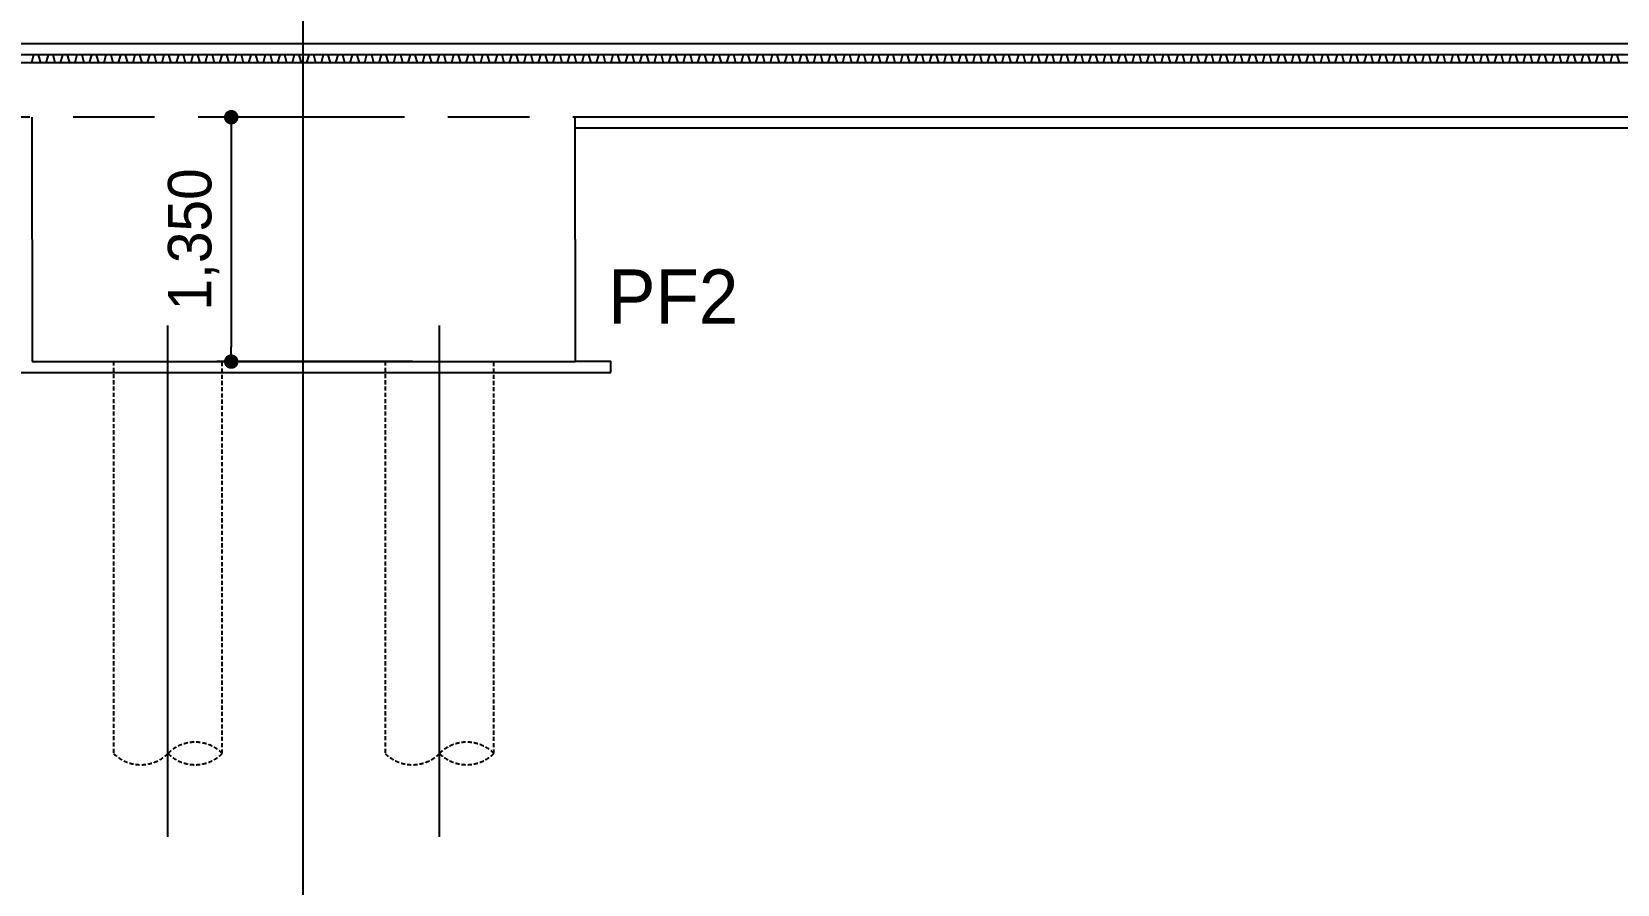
# Model space of a CAD drawing. Header units: millimetres. Extents: x 4754612 to 5801174, y 2368242 to 2777223.
# Drawn here: x 4992217 to 5000975, y 2416466 to 2421176 of the extents above; entities that cross this region are included whole.
import ezdxf
from ezdxf.enums import TextEntityAlignment as Align

# ---------------------------------------------------------------- set-up
doc = ezdxf.new("R2010")
doc.units = ezdxf.units.MM
doc.header["$LTSCALE"] = 1000
for name, pattern in [('ACAD_ISO12W100', [21, 12, -3, 0, -3, 0, -3]), ('CEN', [6.2, 6, -0.1, 0, -0.1]), ('HID', [0.345, 0.225, -0.12])]:
    doc.linetypes.add(name, pattern=pattern)
doc.layers.get('DEFPOINTS').update_dxf_attribs({"color": 151})
for name, color, linetype in [('A-ETC-3', 8, 'Continuous'), ('A-HAT-251', 251, 'Continuous'), ('A-중심선', 10, 'CEN'), ('CON', 2, 'Continuous'), ('ELE-06', 6, 'Continuous'), ('ELE-2', 4, 'Continuous'), ('ELE06', 6, 'Continuous'), ('KZ_횡단_암선2', 8, 'ACAD_ISO12W100')]:
    doc.layers.add(name, color=color, linetype=linetype)
doc.layers.add('■', color=144, linetype='Continuous', plot=False)
doc.styles.add('AUDIT_D_190715091641-0', font='')
doc.styles.add('돋움', font='')
doc.styles.get('AUDIT_D_190715091641-0').set_extended_font_data('Dotum')
doc.styles.get('돋움').set_extended_font_data('Dotum')
doc.dimstyles.new('scale600', dxfattribs={"dimscale": 600, "dimtxt": 2, "dimasz": 1, "dimexe": 1, "dimexo": 2.5, "dimgap": 0.8, "dimtad": 1, "dimdec": 0, "dimzin": 0, "dimdsep": 46, "dimlunit": 6, "dimtxsty": 'AUDIT_D_190715091641-0', "dimblk": 'DOT', "dimcen": 0, "dimdle": 1, "dimclrd": 256, "dimclre": 256, "dimclrt": 3, "dimadec": 0, "dimazin": 0, "dimtfac": 1, "dimtdec": 0, "dimtix": 1, "dimtmove": 2, "dimatfit": 3, "dimldrblk": 'DOT', "dimfxl": 0, "dimtolj": 1, "dimtzin": 0, "dimarcsym": 0})

# ---------------------------------------------------------------- blocks, each defined once
blk = doc.blocks.new('*U32')
at = {"layer": 'A-HAT-251'}
for points in [[(62394.7, 0), (62366.7, 0), (62354.7, 45), (62326.7, 45), (62314.7, 0)], [(62474.7, 0), (62446.7, 0), (62434.7, 45), (62406.7, 45), (62394.7, 0)], [(62554.7, 0), (62526.7, 0), (62514.7, 45), (62486.7, 45), (62474.7, 0)], [(62634.7, 0), (62606.7, 0), (62594.7, 45), (62566.7, 45), (62554.7, 0)], [(62714.7, 0), (62686.7, 0), (62674.7, 45), (62646.7, 45), (62634.7, 0)], [(62794.7, 0), (62766.7, 0), (62754.7, 45), (62726.7, 45), (62714.7, 0)], [(62874.7, 0), (62846.7, 0), (62834.7, 45), (62806.7, 45), (62794.7, 0)], [(62954.7, 0), (62926.7, 0), (62914.7, 45), (62886.7, 45), (62874.7, 0)], [(63034.7, 0), (63006.7, 0), (62994.7, 45), (62966.7, 45), (62954.7, 0)], [(63114.7, 0), (63086.7, 0), (63074.7, 45), (63046.7, 45), (63034.7, 0)], [(63194.7, 0), (63166.7, 0), (63154.7, 45), (63126.7, 45), (63114.7, 0)], [(63274.7, 0), (63246.7, 0), (63234.7, 45), (63206.7, 45), (63194.7, 0)], [(63354.7, 0), (63326.7, 0), (63314.7, 45), (63286.7, 45), (63274.7, 0)], [(63434.7, 0), (63406.7, 0), (63394.7, 45), (63366.7, 45), (63354.7, 0)], [(63514.7, 0), (63486.7, 0), (63474.7, 45), (63446.7, 45), (63434.7, 0)], [(63594.7, 0), (63566.7, 0), (63554.7, 45), (63526.7, 45), (63514.7, 0)], [(63674.7, 0), (63646.7, 0), (63634.7, 45), (63606.7, 45), (63594.7, 0)], [(63754.7, 0), (63726.7, 0), (63714.7, 45), (63686.7, 45), (63674.7, 0)], [(63834.7, 0), (63806.7, 0), (63794.7, 45), (63766.7, 45), (63754.7, 0)], [(63914.7, 0), (63886.7, 0), (63874.7, 45), (63846.7, 45), (63834.7, 0)], [(63994.7, 0), (63966.7, 0), (63954.7, 45), (63926.7, 45), (63914.7, 0)], [(64074.7, 0), (64046.7, 0), (64034.7, 45), (64006.7, 45), (63994.7, 0)], [(64154.7, 0), (64126.7, 0), (64114.7, 45), (64086.7, 45), (64074.7, 0)], [(64234.7, 0), (64206.7, 0), (64194.7, 45), (64166.7, 45), (64154.7, 0)], [(64314.7, 0), (64286.7, 0), (64274.7, 45), (64246.7, 45), (64234.7, 0)], [(64394.7, 0), (64366.7, 0), (64354.7, 45), (64326.7, 45), (64314.7, 0)], [(64474.7, 0), (64446.7, 0), (64434.7, 45), (64406.7, 45), (64394.7, 0)], [(64554.7, 0), (64526.7, 0), (64514.7, 45), (64486.7, 45), (64474.7, 0)], [(64634.7, 0), (64606.7, 0), (64594.7, 45), (64566.7, 45), (64554.7, 0)], [(64714.7, 0), (64686.7, 0), (64674.7, 45), (64646.7, 45), (64634.7, 0)], [(64794.7, 0), (64766.7, 0), (64754.7, 45), (64726.7, 45), (64714.7, 0)], [(64874.7, 0), (64846.7, 0), (64834.7, 45), (64806.7, 45), (64794.7, 0)], [(64954.7, 0), (64926.7, 0), (64914.7, 45), (64886.7, 45), (64874.7, 0)], [(65034.7, 0), (65006.7, 0), (64994.7, 45), (64966.7, 45), (64954.7, 0)], [(65114.7, 0), (65086.7, 0), (65074.7, 45), (65046.7, 45), (65034.7, 0)], [(65194.7, 0), (65166.7, 0), (65154.7, 45), (65126.7, 45), (65114.7, 0)], [(65274.7, 0), (65246.7, 0), (65234.7, 45), (65206.7, 45), (65194.7, 0)], [(65354.7, 0), (65326.7, 0), (65314.7, 45), (65286.7, 45), (65274.7, 0)], [(65434.7, 0), (65406.7, 0), (65394.7, 45), (65366.7, 45), (65354.7, 0)], [(65514.7, 0), (65486.7, 0), (65474.7, 45), (65446.7, 45), (65434.7, 0)], [(65594.7, 0), (65566.7, 0), (65554.7, 45), (65526.7, 45), (65514.7, 0)], [(65674.7, 0), (65646.7, 0), (65634.7, 45), (65606.7, 45), (65594.7, 0)], [(65754.7, 0), (65726.7, 0), (65714.7, 45), (65686.7, 45), (65674.7, 0)], [(65834.7, 0), (65806.7, 0), (65794.7, 45), (65766.7, 45), (65754.7, 0)], [(65914.7, 0), (65886.7, 0), (65874.7, 45), (65846.7, 45), (65834.7, 0)], [(65994.7, 0), (65966.7, 0), (65954.7, 45), (65926.7, 45), (65914.7, 0)], [(66074.7, 0), (66046.7, 0), (66034.7, 45), (66006.7, 45), (65994.7, 0)], [(66154.7, 0), (66126.7, 0), (66114.7, 45), (66086.7, 45), (66074.7, 0)], [(66234.7, 0), (66206.7, 0), (66194.7, 45), (66166.7, 45), (66154.7, 0)], [(66314.7, 0), (66286.7, 0), (66274.7, 45), (66246.7, 45), (66234.7, 0)], [(66394.7, 0), (66366.7, 0), (66354.7, 45), (66326.7, 45), (66314.7, 0)], [(66474.7, 0), (66446.7, 0), (66434.7, 45), (66406.7, 45), (66394.7, 0)], [(66554.7, 0), (66526.7, 0), (66514.7, 45), (66486.7, 45), (66474.7, 0)], [(66634.7, 0), (66606.7, 0), (66594.7, 45), (66566.7, 45), (66554.7, 0)], [(66714.7, 0), (66686.7, 0), (66674.7, 45), (66646.7, 45), (66634.7, 0)], [(66794.7, 0), (66766.7, 0), (66754.7, 45), (66726.7, 45), (66714.7, 0)], [(66874.7, 0), (66846.7, 0), (66834.7, 45), (66806.7, 45), (66794.7, 0)], [(66954.7, 0), (66926.7, 0), (66914.7, 45), (66886.7, 45), (66874.7, 0)], [(67034.7, 0), (67006.7, 0), (66994.7, 45), (66966.7, 45), (66954.7, 0)], [(67114.7, 0), (67086.7, 0), (67074.7, 45), (67046.7, 45), (67034.7, 0)], [(67194.7, 0), (67166.7, 0), (67154.7, 45), (67126.7, 45), (67114.7, 0)], [(67274.7, 0), (67246.7, 0), (67234.7, 45), (67206.7, 45), (67194.7, 0)], [(67354.7, 0), (67326.7, 0), (67314.7, 45), (67286.7, 45), (67274.7, 0)], [(67434.7, 0), (67406.7, 0), (67394.7, 45), (67366.7, 45), (67354.7, 0)], [(67514.7, 0), (67486.7, 0), (67474.7, 45), (67446.7, 45), (67434.7, 0)], [(67594.7, 0), (67566.7, 0), (67554.7, 45), (67526.7, 45), (67514.7, 0)], [(67674.7, 0), (67646.7, 0), (67634.7, 45), (67606.7, 45), (67594.7, 0)], [(67754.7, 0), (67726.7, 0), (67714.7, 45), (67686.7, 45), (67674.7, 0)], [(67834.7, 0), (67806.7, 0), (67794.7, 45), (67766.7, 45), (67754.7, 0)], [(67914.7, 0), (67886.7, 0), (67874.7, 45), (67846.7, 45), (67834.7, 0)], [(67994.7, 0), (67966.7, 0), (67954.7, 45), (67926.7, 45), (67914.7, 0)], [(68074.7, 0), (68046.7, 0), (68034.7, 45), (68006.7, 45), (67994.7, 0)], [(68154.7, 0), (68126.7, 0), (68114.7, 45), (68086.7, 45), (68074.7, 0)], [(68234.7, 0), (68206.7, 0), (68194.7, 45), (68166.7, 45), (68154.7, 0)], [(68314.7, 0), (68286.7, 0), (68274.7, 45), (68246.7, 45), (68234.7, 0)], [(68394.7, 0), (68366.7, 0), (68354.7, 45), (68326.7, 45), (68314.7, 0)], [(68474.7, 0), (68446.7, 0), (68434.7, 45), (68406.7, 45), (68394.7, 0)], [(68554.7, 0), (68526.7, 0), (68514.7, 45), (68486.7, 45), (68474.7, 0)], [(68634.7, 0), (68606.7, 0), (68594.7, 45), (68566.7, 45), (68554.7, 0)], [(68714.7, 0), (68686.7, 0), (68674.7, 45), (68646.7, 45), (68634.7, 0)], [(68794.7, 0), (68766.7, 0), (68754.7, 45), (68726.7, 45), (68714.7, 0)], [(68874.7, 0), (68846.7, 0), (68834.7, 45), (68806.7, 45), (68794.7, 0)], [(68954.7, 0), (68926.7, 0), (68914.7, 45), (68886.7, 45), (68874.7, 0)], [(69034.7, 0), (69006.7, 0), (68994.7, 45), (68966.7, 45), (68954.7, 0)], [(69114.7, 0), (69086.7, 0), (69074.7, 45), (69046.7, 45), (69034.7, 0)], [(69194.7, 0), (69166.7, 0), (69154.7, 45), (69126.7, 45), (69114.7, 0)], [(69274.7, 0), (69246.7, 0), (69234.7, 45), (69206.7, 45), (69194.7, 0)], [(69354.7, 0), (69326.7, 0), (69314.7, 45), (69286.7, 45), (69274.7, 0)], [(69434.7, 0), (69406.7, 0), (69394.7, 45), (69366.7, 45), (69354.7, 0)], [(69514.7, 0), (69486.7, 0), (69474.7, 45), (69446.7, 45), (69434.7, 0)], [(69594.7, 0), (69566.7, 0), (69554.7, 45), (69526.7, 45), (69514.7, 0)], [(69674.7, 0), (69646.7, 0), (69634.7, 45), (69606.7, 45), (69594.7, 0)], [(69754.7, 0), (69726.7, 0), (69714.7, 45), (69686.7, 45), (69674.7, 0)], [(69834.7, 0), (69806.7, 0), (69794.7, 45), (69766.7, 45), (69754.7, 0)], [(69914.7, 0), (69886.7, 0), (69874.7, 45), (69846.7, 45), (69834.7, 0)], [(69994.7, 0), (69966.7, 0), (69954.7, 45), (69926.7, 45), (69914.7, 0)], [(70074.7, 0), (70046.7, 0), (70034.7, 45), (70006.7, 45), (69994.7, 0)], [(70154.7, 0), (70126.7, 0), (70114.7, 45), (70086.7, 45), (70074.7, 0)], [(70234.7, 0), (70206.7, 0), (70194.7, 45), (70166.7, 45), (70154.7, 0)], [(70314.7, 0), (70286.7, 0), (70274.7, 45), (70246.7, 45), (70234.7, 0)], [(70394.7, 0), (70366.7, 0), (70354.7, 45), (70326.7, 45), (70314.7, 0)], [(70474.7, 0), (70446.7, 0), (70434.7, 45), (70406.7, 45), (70394.7, 0)], [(70554.7, 0), (70526.7, 0), (70514.7, 45), (70486.7, 45), (70474.7, 0)], [(70634.7, 0), (70606.7, 0), (70594.7, 45), (70566.7, 45), (70554.7, 0)], [(70714.7, 0), (70686.7, 0), (70674.7, 45), (70646.7, 45), (70634.7, 0)], [(70794.7, 0), (70766.7, 0), (70754.7, 45), (70726.7, 45), (70714.7, 0)], [(70874.7, 0), (70846.7, 0), (70834.7, 45), (70806.7, 45), (70794.7, 0)], [(70954.7, 0), (70926.7, 0), (70914.7, 45), (70886.7, 45), (70874.7, 0)], [(71034.7, 0), (71006.7, 0), (70994.7, 45), (70966.7, 45), (70954.7, 0)], [(71114.7, 0), (71086.7, 0), (71074.7, 45), (71046.7, 45), (71034.7, 0)]]:
    blk.add_lwpolyline(points, dxfattribs=at)
blk = doc.blocks.new('_Dot')
at = {"color": 0, "linetype": 'ByBlock', "lineweight": -2}
blk.add_line((-0.5, 0), (-1, 0), dxfattribs=at)
at = {"color": 0, "linetype": 'ByBlock', "const_width": 0.5}
blk.add_lwpolyline([(-0.25, 0, 1), (0.25, 0, 1)], format="xyb", close=True, dxfattribs=at)
blk = doc.blocks.new('*D116')
at = {"layer": 'DEFPOINTS', "color": 0, "ltscale": 5, "transparency": 16777216}
for p in [(4994022.3, 2420703.4), (4993318.9, 2419353.4), (4994519.8, 2419353.4)]:
    blk.add_point(p, dxfattribs=at)
at = {"layer": '■', "lineweight": -2, "ltscale": 5, "transparency": 16777216}
for p, q in [((4993822.3, 2420703.4), (4993238.9, 2420703.4)), ((4993318.9, 2420623.4), (4993318.9, 2419433.4)), ((4994319.8, 2419353.4), (4993238.9, 2419353.4))]:
    blk.add_line(p, q, dxfattribs=at)
at = {"layer": '■', "lineweight": -2, "ltscale": 5, "transparency": 16777216, "xscale": 80, "yscale": 80, "zscale": 80}
for p, rotation in [((4993318.9, 2420703.4), 90), ((4993318.9, 2419353.4), 270)]:
    blk.add_blockref('_Dot', p, dxfattribs=dict(at, rotation=rotation))
at = {"layer": '■', "color": 3, "ltscale": 5, "transparency": 16777216, "insert": (4993111.6, 2420028.4), "char_height": 240, "attachment_point": 5, "rotation": 90, "style": 'AUDIT_D_190715091641-0'}
blk.add_mtext('\\A1;1,350', dxfattribs=at)
blk = doc.blocks.new('A$C2FA30BED')
at = {"layer": 'A-ETC-3', "linetype": 'HID', "ltscale": 0.1}
blk.add_lwpolyline([(0, 0), (0, -2164.9, 0.415484), (300.4, -2164.9, -0.414601), (600, -2164.9, -0.415899), (300.4, -2164.9)], format="xyb", dxfattribs=at)
blk.add_lwpolyline([(600, -2164.9), (600, 0)], dxfattribs=at)
at = {"layer": 'A-중심선', "ltscale": 5}
blk.add_line((300, -2626.4), (300, 200), dxfattribs=at)

msp = doc.modelspace()

# ---------------------------------------------------------------- linework, layer by layer
at = {"layer": 'A-중심선', "ltscale": 5}
msp.add_line((4993715.782, 2403989.231), (4993715.782, 2488921.61), dxfattribs=at)
at = {"layer": 'CON'}
for p, q in [((5059815.785, 2421003.44), (4906315.782, 2421003.44)), ((4992216.851, 2420703.44), (4992219.531, 2419353.44)), ((5003214.111, 2420703.44), (4995216.426, 2420703.44)), ((4995216.456, 2420703.44), (4995219.136, 2419353.44)), ((4992219.531, 2419353.44), (4995219.136, 2419353.44))]:
    msp.add_line(p, q, dxfattribs=at)
at = {"layer": 'ELE-06'}
for p, q in [((5003214.111, 2420643.44), (4995216.426, 2420643.44)), ((4992016.821, 2419293.44), (4995416.426, 2419293.44))]:
    msp.add_line(p, q, dxfattribs=at)
msp.add_lwpolyline([(4995416.426, 2419293.44), (4995416.426, 2419353.44), (4995216.426, 2419353.44)], dxfattribs=at)
at = {"layer": 'ELE-2'}
for p, q in [((5059815.785, 2421108.44), (4906315.782, 2421108.44)), ((5059815.785, 2421048.44), (4906315.782, 2421048.44))]:
    msp.add_line(p, q, dxfattribs=at)
at = {"layer": 'KZ_횡단_암선2', "linetype": 'HID', "ltscale": 2}
msp.add_line((5063965.782, 2420703.44), (4924816.624, 2420703.44), dxfattribs=at)

# ---------------------------------------------------------------- block references
at = {"layer": 'CON'}
for p in [(4992669.334, 2419353.44), (4994169.334, 2419353.44)]:
    msp.add_blockref('A$C2FA30BED', p, dxfattribs=at)
at = {"layer": 'ELE06', "color": 6, "xscale": 1.000013798092659, "yscale": 1.000013798092659, "zscale": 1.000013798092659}
msp.add_blockref('*U32', (4929899.325, 2421003.44), dxfattribs=at)

# ---------------------------------------------------------------- texts
at = {"layer": 'DEFPOINTS', "style": '돋움'}
msp.add_text('PF2', height=300, dxfattribs=at).set_placement((4995760.438, 2419712.396), align=Align.MIDDLE_CENTER)

# ---------------------------------------------------------------- dimensions: what is measured, and where the dimension line sits
at = {"layer": '■', "ltscale": 5}
dim = msp.add_linear_dim(base=(4993318.877, 2419353.44), p1=(4994022.338, 2420703.44), p2=(4994519.84, 2419353.44), angle=270, dimstyle='scale600', override={"dimscale": 80, "dimtxt": 3}, dxfattribs=at)
dim.commit()
dim.dimension.update_dxf_attribs({"geometry": '*D116', "text_midpoint": (4993111.593, 2420028.44)})

doc.saveas('drawing.dxf')
